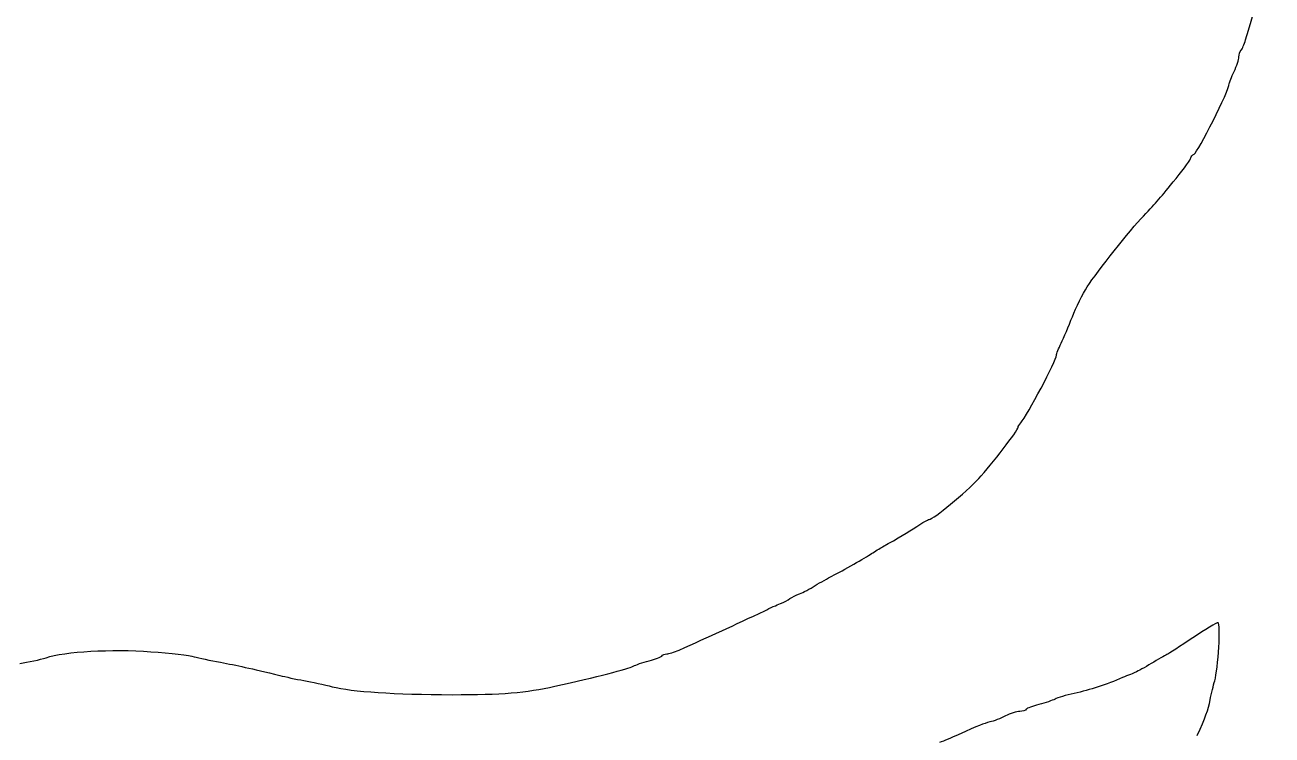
# Model space of a CAD drawing. Header units: millimetres. Extents: x 2 to 526, y -526 to -2.
# Drawn here: x 107.5 to 245, y -372 to -293.6 of the extents above; entities that cross this region are included whole.
import ezdxf

# ---------------------------------------------------------------- set-up
doc = ezdxf.new("R2010")
doc.units = ezdxf.units.MM
doc.layers.get('0').update_dxf_attribs({"linetype": 'CONTINUOUS'})

msp = doc.modelspace()

# ---------------------------------------------------------------- linework, layer by layer
for points in [[(242.04, -295.28), (243.76, -289.35), (244.29, -287.31), (244.95, -284.16)], [(241.54, -296.44), (241.67, -296.31), (241.88, -295.78), (242.04, -295.28)], [(241.3, -297.18), (241.3, -296.92), (241.41, -296.6), (241.54, -296.44)], [(240.77, -298.77), (241.06, -298.19), (241.3, -297.47), (241.3, -297.18)], [(240.24, -300.12), (240.24, -299.98), (240.48, -299.38), (240.77, -298.77)], [(236.35, -307.9), (236.78, -307.74), (240.24, -300.8), (240.24, -300.12)], [(234.37, -310.57), (235.27, -309.46), (236.01, -308.42), (236.01, -308.29)], [(236.01, -308.29), (236.01, -308.16), (236.17, -307.98), (236.35, -307.9)], [(230.77, -314.72), (232.3, -313.13), (232.62, -312.76), (234.37, -310.57)], [(224.58, -322.53), (225.69, -320.81), (229.34, -316.23), (230.77, -314.72)], [(222.94, -325.83), (223.33, -324.8), (224.08, -323.32), (224.58, -322.53)], [(221.72, -328.74), (221.99, -328.16), (222.54, -326.84), (222.94, -325.83)], [(221.19, -330.07), (221.19, -329.91), (221.43, -329.33), (221.72, -328.74)], [(217.25, -337.53), (217.96, -336.71), (221.19, -330.62), (221.19, -330.07)], [(212.62, -343.67), (214.02, -342.16), (216.96, -338.35), (216.96, -338.03)], [(216.96, -338.03), (216.96, -337.93), (217.09, -337.71), (217.25, -337.53)], [(207.17, -348.19), (207.57, -348.19), (211.22, -345.18), (212.62, -343.67)], [(202.01, -351.21), (203.81, -350.2), (204.79, -349.62), (205.79, -348.96)], [(205.79, -348.96), (206.43, -348.54), (207.04, -348.19), (207.17, -348.19)], [(200.82, -351.95), (201.19, -351.71), (201.72, -351.37), (202.01, -351.21)], [(196.45, -354.44), (197.72, -353.77), (200.1, -352.43), (200.82, -351.95)], [(194.6, -355.47), (195.18, -355.12), (196.03, -354.65), (196.45, -354.44)], [(192.88, -356.39), (193.25, -356.24), (194.02, -355.84), (194.6, -355.47)], [(190.76, -357.45), (191.14, -357.32), (191.61, -357.08), (191.82, -356.92)], [(191.82, -356.92), (192.03, -356.79), (192.51, -356.53), (192.88, -356.39)], [(179.6, -362.59), (182.93, -361.1), (185.63, -359.86), (189.04, -358.25)], [(189.04, -358.25), (189.63, -357.95), (190.39, -357.61), (190.76, -357.45)], [(239, -359.57), (238.84, -359.57), (237.6, -360.31), (236.22, -361.24)], [(238.63, -365.97), (239.02, -364.68), (239.32, -359.57), (239, -359.57)], [(236.22, -361.24), (234.84, -362.16), (233.55, -363.01), (233.34, -363.09)], [(109.83, -363.43), (111.87, -362.74), (117.05, -362.45), (121.39, -362.77)], [(121.39, -362.77), (123.53, -362.93), (125.68, -363.17), (126.15, -363.33)], [(178.25, -363.01), (178.46, -363.01), (179.07, -362.82), (179.6, -362.59)], [(106.92, -364.07), (107.87, -363.93), (109.17, -363.64), (109.83, -363.43)], [(126.15, -363.33), (126.63, -363.46), (127.93, -363.75), (129.06, -363.93)], [(129.06, -363.93), (130.89, -364.28), (132.32, -364.6), (135.6, -365.39)], [(174.55, -364.36), (174.81, -364.23), (175.58, -363.96), (176.29, -363.78)], [(176.29, -363.78), (176.98, -363.62), (177.61, -363.35), (177.69, -363.25)], [(177.69, -363.25), (177.77, -363.11), (178.01, -363.01), (178.25, -363.01)], [(231.64, -364.07), (230.93, -364.49), (230.13, -364.94), (229.92, -365.02)], [(233.34, -363.09), (233.12, -363.19), (232.38, -363.64), (231.64, -364.07)], [(135.6, -365.39), (136.18, -365.55), (137.37, -365.79), (138.24, -365.95)], [(165.89, -366.58), (170.55, -365.55), (173.96, -364.68), (174.55, -364.36)], [(229.92, -365.02), (229.71, -365.12), (229.05, -365.39), (228.47, -365.63)], [(138.24, -365.95), (139.12, -366.1), (140.52, -366.4), (141.37, -366.63)], [(141.37, -366.63), (143.56, -367.19), (148.25, -367.48), (154.57, -367.51)], [(154.57, -367.51), (160.07, -367.51), (162.72, -367.29), (165.89, -366.58)], [(228.47, -365.63), (226.7, -366.4), (224.84, -366.98), (223.15, -367.37)], [(238.13, -368.09), (238.26, -367.4), (238.5, -366.45), (238.63, -365.97)], [(221.03, -368.01), (220.74, -368.14), (219.97, -368.41), (219.26, -368.59)], [(223.15, -367.37), (222.25, -367.56), (221.3, -367.85), (221.03, -368.01)], [(236.7, -372), (237.6, -370.05), (237.91, -369.17), (238.13, -368.09)], [(217.14, -369.36), (216.8, -369.36), (216.11, -369.6), (215.56, -369.86)], [(217.86, -369.12), (217.78, -369.25), (217.46, -369.36), (217.14, -369.36)], [(219.26, -368.59), (218.57, -368.75), (217.94, -369.01), (217.86, -369.12)], [(213.86, -370.52), (213.12, -370.71), (212.73, -370.87), (210.34, -371.92)], [(215.56, -369.86), (215.03, -370.13), (214.26, -370.44), (213.86, -370.52)], [(210.34, -371.92), (209.68, -372.24), (208.76, -372.61), (208.31, -372.8)]]:
    msp.add_open_spline(points, degree=3)

doc.saveas('drawing.dxf')
